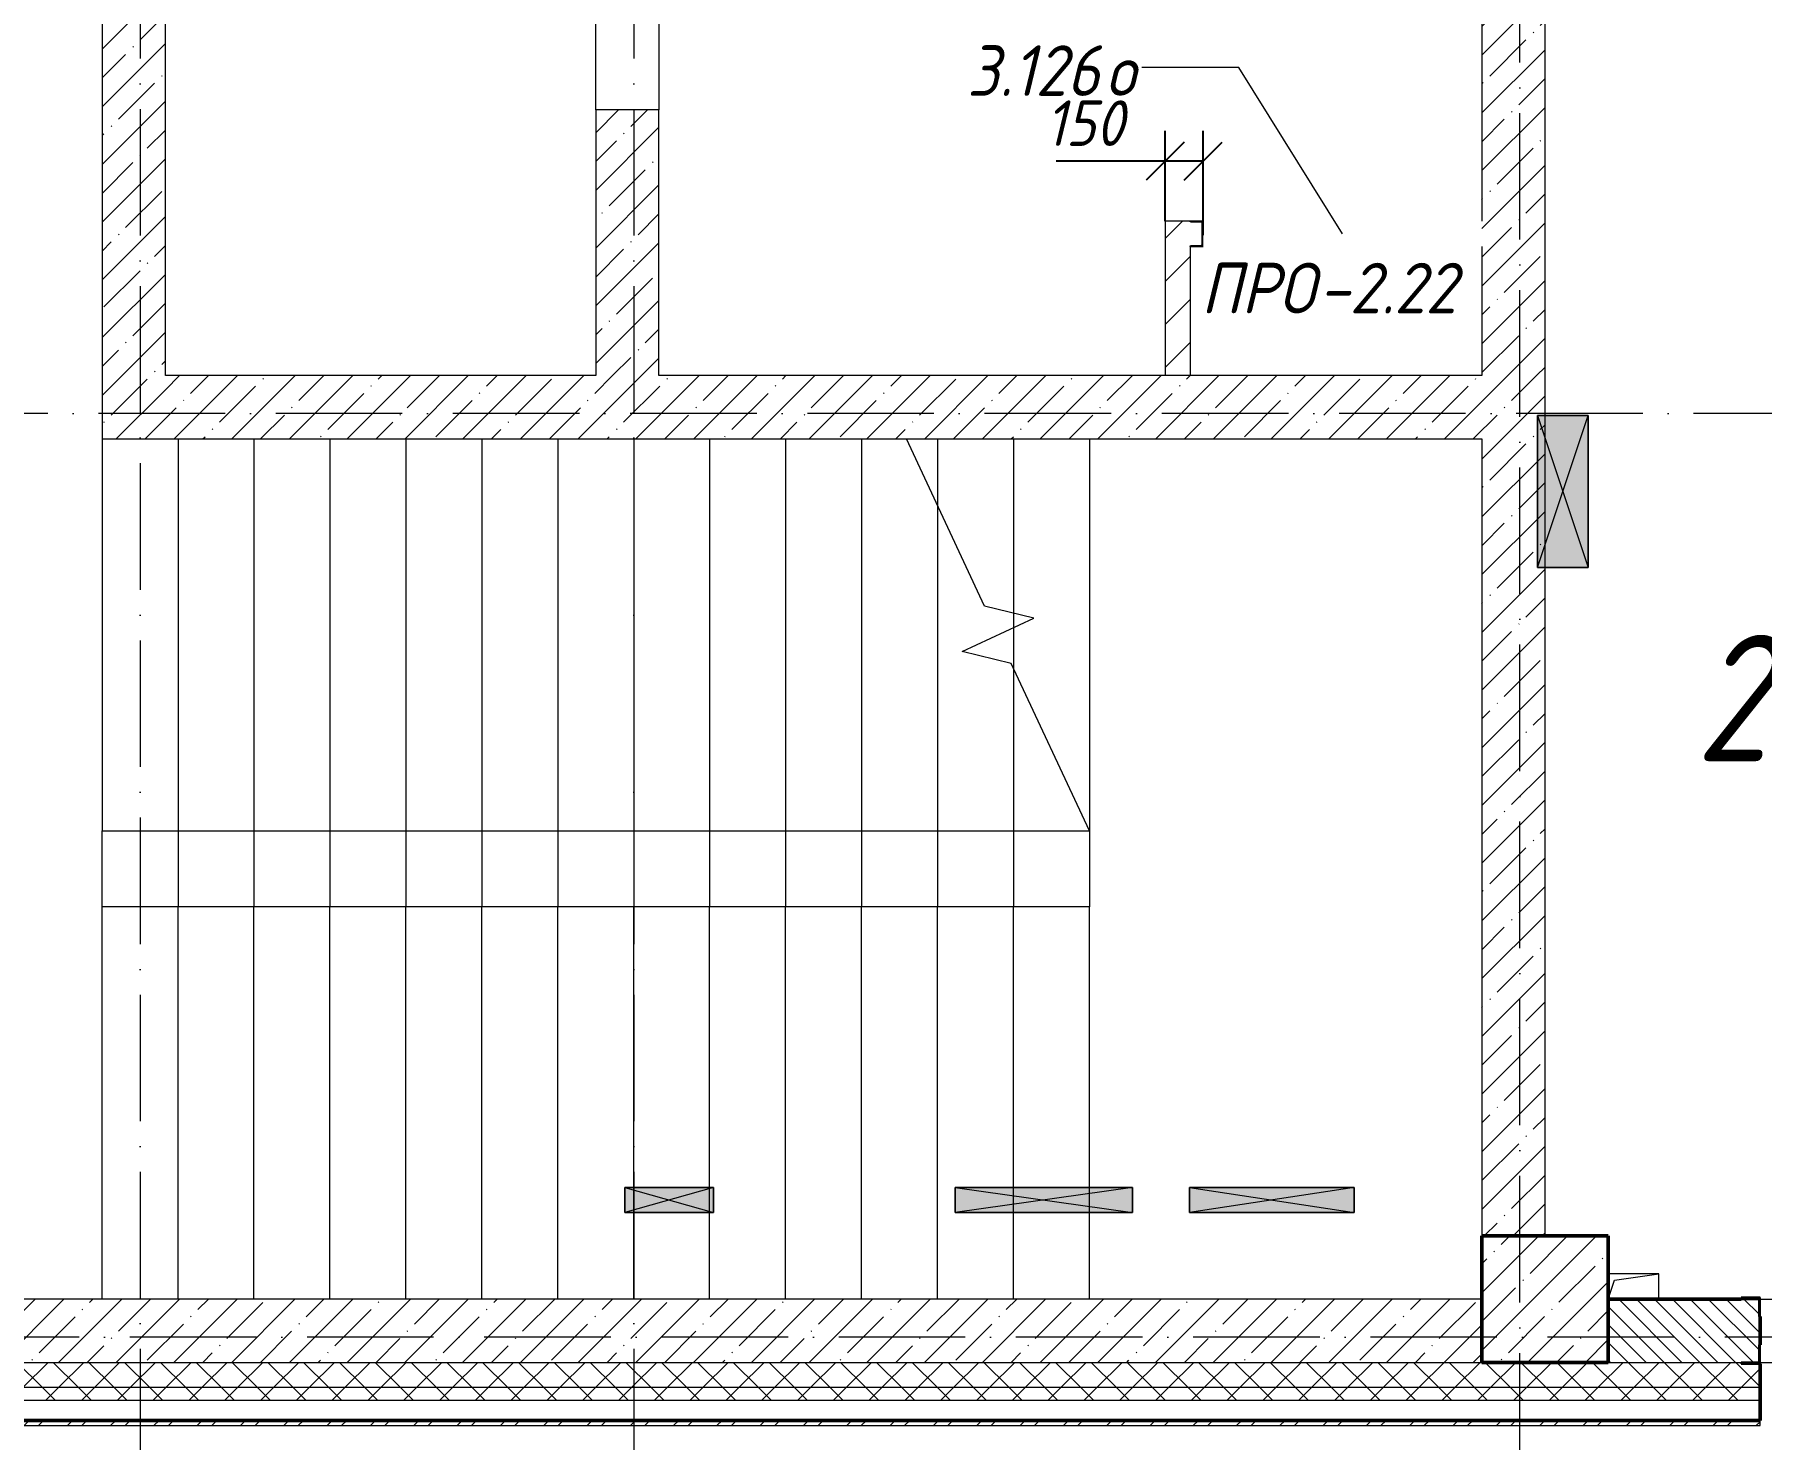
# Model space of a CAD drawing. Header units: millimetres. Extents: x -401725 to 250493, y 305116 to 802890.
# Drawn here: x -16076 to -9254, y 308319 to 313872 of the extents above; entities that cross this region are included whole.
import ezdxf

# ---------------------------------------------------------------- set-up
doc = ezdxf.new("R2010")
doc.units = ezdxf.units.MM
doc.linetypes.add('50_200_ШТРИХ_1Т_ш5_п1_п1_', pattern=[700, 500, -100, 0, -100])
for name, color, linetype, lineweight in [('A-____-____-DIMS', 7, 'Continuous', 9), ('A-DETL-GENF-OTLN', 7, 'Continuous', 9), ('A-FLOR-____-OTLN', 7, 'Continuous', 9), ('A-GENM-____-IDEN', 7, 'Continuous', 9), ('A-GENM-____-MCUT', 7, 'Continuous', 25), ('A-GENM-____-OTLN', 7, 'Continuous', 9), ('A-GENM-____-OTLN-1', 7, 'Continuous', 25), ('A-GLAZ-____-IDEN', 7, 'Continuous', 9), ('A-GLAZ-____-OTLN', 7, 'Continuous', 9), ('A-WALL-____-MCUT-1', 7, 'Continuous', 9), ('A-WALL-____-MCUT-2', 7, 'Continuous', 50), ('A-WALL-____-MCUT-3', 7, 'Continuous', 9), ('A-WALL-____-OTLN', 7, 'Continuous', 9), ('A-WALL-____-PATT-1', 7, 'Continuous', 9), ('A-WALL-FNSH-MCUT-1', 7, 'Continuous', 9), ('S-COLS-____-MCUT', 7, 'Continuous', 50), ('S-COLS-____-OTLN', 7, 'Continuous', 9), ('S-GRID-____-OTLN-1', 7, '50_200_ШТРИХ_1Т_ш5_п1_п1_', 9), ('S-STRS-____-MBND', 7, 'Continuous', 9), ('S-STRS-____-OTLN-1', 7, 'Continuous', 9), ('Марки помещений', 7, 'Continuous', 9)]:
    doc.layers.add(name, color=color, linetype=linetype, lineweight=lineweight)
doc.styles.add('ISOCPEUR_I_10', font='isocpeui.ttf', dxfattribs={"width": 0.9, "height": 180})
doc.styles.add('ISOCPEUR_I_3', font='isocpeui.ttf', dxfattribs={"width": 0.85, "height": 2.2})
doc.styles.add('ISOCPEUR_I_9', font='isocpeui.ttf', dxfattribs={"width": 0.9, "height": 250})
doc.dimstyles.new('ISO-1_8_0_9К_СРЕДНИЙ_Кладочные_3', dxfattribs={"dimscale": 304.8, "dimtxt": 179.276612, "dimasz": 0.492126, "dimexe": 0.393701, "dimexo": 0, "dimgap": 0, "dimtad": 1, "dimdec": 3, "dimrnd": 0.001, "dimdsep": 46, "dimtxsty": 'ISOCPEUR_I_10', "dimblk1": 'OBLIQUE', "dimblk2": 'OBLIQUE', "dimsah": 1, "dimcen": 0.09, "dimdle": 0.393701, "dimazin": 0, "dimtfac": 1, "dimtdec": 4, "dimtix": 1, "dimtmove": 0, "dimatfit": 3, "dimfxl": 1, "dimtvp": 1, "dimtolj": 1, "dimtzin": 0, "dimarcsym": 2})
pattern_1 = [(45, (-15659.08, 310542.9), (-114.0493, 114.0493), []), (45, (-15545.03, 310542.9), (-114.0493, 114.0493), [201.612, -40.322, 3.353, -36.97])]
pattern_2 = [(45, (-15659.08, 310542.9), (-70.71068, 70.71068), []), (135, (-15659.08, 310542.9), (-70.71068, -70.71068), [])]
pattern_3 = [(45, (-15659.08, 310542.9), (-84.8528, 84.8528), [])]

# ---------------------------------------------------------------- blocks, each defined once
blk = doc.blocks.new('BSC_Колонна _Прямоугольная - 500х500-V84-АР1_План отверстий 2 этажа в осях 1-64_А-ГГ')
at = {"layer": 'S-COLS-____-OTLN'}
h = blk.add_hatch(dxfattribs=at)
h.set_pattern_fill('FP_113', color=256, style=0, pattern_type=2)
h.set_pattern_definition([(45, (-5550, 1668.96), (-114.0493, 114.0493), []), (45, (-5435.95, 1668.96), (-114.0493, 114.0493), [201.613, -40.323, 3.353, -36.97])])
h.paths.add_polyline_path([(-250, -250), (250, -250), (250, 250), (-250, 250)], flags=0)
at = {"layer": 'S-COLS-____-MCUT'}
for p, q in [((250, 250), (-250, 250)), ((-250, 250), (-250, -250)), ((250, -250), (250, 250)), ((-250, -250), (250, -250))]:
    blk.add_line(p, q, dxfattribs=at)
blk = doc.blocks.new('Фахверк_СКБ_Уголок - 250_2700-27497298-АР1_План отверстий 2 этажа в осях 1-64_А-ГГ')
at = {"layer": 'A-GENM-____-MCUT'}
for p, q in [((200, 181), (125, 181)), ((125, 181), (125, 106)), ((131, 106), (131, 175)), ((131, 175), (200, 175)), ((200, 175), (200, 181)), ((125, 106), (131, 106)), ((131, -6), (125, -6)), ((125, -6), (125, -81)), ((131, -75), (131, -6)), ((125, -81), (200, -81)), ((200, -75), (131, -75)), ((200, -81), (200, -75))]:
    blk.add_line(p, q, dxfattribs=at)
blk = doc.blocks.new('AR_Отверстие прямоугольное _в плите_ - AR_Отверстие прямоугольное _в плите_-30510746-АР1_План отверстий 2 этажа в осях 1-64_А-ГГ')
at = {"layer": 'A-GENM-____-OTLN'}
for p, q in [((100, 50), (-100, 50)), ((-100, -50), (-75, 25)), ((-75, 25), (100, 50)), ((100, -50), (100, 50))]:
    blk.add_line(p, q, dxfattribs=at)
blk = doc.blocks.new('AR_Отверстие прямоугольное _в стене_ - AR_Отверстие прямоугольное _в стене__ОВ-36887039-АР1_План отверстий 2 этажа в осях 1-64_А-ГГ')
at = {"layer": 'A-GLAZ-____-OTLN'}
blk.add_hatch(color=256, dxfattribs=at).paths.add_polyline_path([(325, -50), (325, 50), (-325, 50), (-325, -50), (55, -50)], flags=0)
at = {"layer": 'A-DETL-GENF-OTLN'}
for p, q in [((-325, -50), (-325, 50)), ((-325, 50), (325, 50)), ((325, 50), (-325, -50)), ((-325, 50), (325, -50)), ((325, 50), (-325, 50)), ((-325, 50), (-325, -50)), ((325, 50), (325, -50)), ((325, -50), (325, 50)), ((325, -50), (-325, -50)), ((-325, -50), (325, -50))]:
    blk.add_line(p, q, dxfattribs=at)
blk = doc.blocks.new('AR_Отверстие прямоугольное _в стене__БезПР - AR_Отверстие прямоугольное _в стене__БезПР-36429042-АР1_План отверстий 2 этажа в осях 1-64_А-ГГ')
at = {"layer": 'A-GLAZ-____-OTLN'}
blk.add_hatch(color=256, dxfattribs=at).paths.add_polyline_path([(-350, -50), (350, -50), (350, 50), (-350, 50)], flags=0)
at = {"layer": 'A-DETL-GENF-OTLN'}
for p, q in [((-350, -50), (-350, 50)), ((-350, 50), (350, 50)), ((350, 50), (-350, -50)), ((-350, 50), (350, -50)), ((350, 50), (-350, 50)), ((-350, 50), (-350, -50)), ((350, 50), (350, -50)), ((350, -50), (350, 50)), ((350, -50), (-350, -50)), ((-350, -50), (350, -50))]:
    blk.add_line(p, q, dxfattribs=at)
at = {"layer": 'A-GLAZ-____-OTLN'}
blk.add_line((350, 50), (-350, 50), dxfattribs=at)
blk = doc.blocks.new('AR_Отверстие прямоугольное _в стене__БезПР - AR_Отверстие прямоугольное _в стене__БезПР-36788977-АР1_План отверстий 2 этажа в осях 1-64_А-ГГ')
at = {"layer": 'A-GLAZ-____-OTLN'}
blk.add_hatch(color=256, dxfattribs=at).paths.add_polyline_path([(175, -50), (175, 50), (-175, 50), (-175, -50)], flags=0)
at = {"layer": 'A-DETL-GENF-OTLN'}
for p, q in [((-175, -50), (-175, 50)), ((-175, 50), (175, 50)), ((175, 50), (-175, -50)), ((-175, 50), (175, -50)), ((175, 50), (-175, 50)), ((-175, 50), (-175, -50)), ((175, 50), (175, -50)), ((175, -50), (175, 50)), ((175, -50), (-175, -50)), ((-175, -50), (175, -50))]:
    blk.add_line(p, q, dxfattribs=at)
at = {"layer": 'A-GLAZ-____-OTLN'}
blk.add_line((175, 50), (-175, 50), dxfattribs=at)
blk = doc.blocks.new('AR_Отверстие прямоугольное _в стене_ - AR_Отверстие прямоугольное _в стене__ОВ-36870782-АР1_План отверстий 2 этажа в осях 1-64_А-ГГ')
at = {"layer": 'A-GLAZ-____-OTLN'}
blk.add_hatch(color=256, dxfattribs=at).paths.add_polyline_path([(-300, 100), (-300, -100), (300, -100), (300, 100)], flags=0)
at = {"layer": 'A-DETL-GENF-OTLN'}
for p, q in [((-300, -100), (-300, 100)), ((-300, 100), (300, 100)), ((300, 100), (-300, -100)), ((-300, 100), (300, -100)), ((300, 100), (-300, 100)), ((-300, 100), (-300, -100)), ((300, 100), (300, -100)), ((300, -100), (300, 100)), ((300, -100), (-300, -100)), ((-300, -100), (300, -100))]:
    blk.add_line(p, q, dxfattribs=at)
blk = doc.blocks.new('154_Фахверк_СКБ_Швеллер - Тип_100_3960-V200-АР1_План отверстий 2 этажа в осях 1-64_А-ГГ')
at = {"layer": 'A-GENM-____-MCUT'}
for p, q in [((125, 50), (175, 50)), ((128, 47), (128, -47)), ((175, 47), (128, 47)), ((175, 50), (175, 47)), ((175, -50), (125, -50)), ((128, -47), (175, -47)), ((175, -47), (175, -50))]:
    blk.add_line(p, q, dxfattribs=at)
blk = doc.blocks.new('_Oblique')
at = {"color": 0, "linetype": 'ByBlock', "lineweight": -2}
blk.add_line((-0.5, -0.5), (0.5, 0.5), dxfattribs=at)
blk = doc.blocks.new('*D9221')
at = {"layer": 'A-____-____-DIMS', "color": 0, "lineweight": -2, "transparency": 16777216}
for p, q in [((-11609.1, 313133.9), (-11609.1, 313491.5)), ((-11459.1, 313079.1), (-11459.1, 313491.5)), ((-11609.1, 313371.5), (-12039.6, 313371.5)), ((-11459.1, 313371.5), (-11729.1, 313371.5))]:
    blk.add_line(p, q, dxfattribs=at)
at = {"layer": 'Defpoints', "color": 0, "transparency": 16777216}
for p in [(-11459.1, 313371.5), (-11609.1, 313133.9), (-11459.1, 313079.1)]:
    blk.add_point(p, dxfattribs=at)
at = {"layer": 'A-____-____-DIMS', "color": 0, "lineweight": -2, "transparency": 16777216, "xscale": 150, "yscale": 150, "zscale": 150, "rotation": 180}
blk.add_blockref('_Oblique', (-11609.1, 313371.5), dxfattribs=at)
at = {"layer": 'A-____-____-DIMS', "color": 0, "lineweight": -2, "transparency": 16777216, "xscale": 150, "yscale": 150, "zscale": 150}
blk.add_blockref('_Oblique', (-11459.1, 313371.5), dxfattribs=at)
at = {"layer": 'A-____-____-DIMS', "color": 0, "transparency": 16777216, "insert": (-12083.5, 313611.5), "char_height": 180, "width": 368.207, "attachment_point": 1, "line_spacing_factor": 1.149209, "style": 'ISOCPEUR_I_10'}
blk.add_mtext('\\A1;150', dxfattribs=at)

msp = doc.modelspace()

# ---------------------------------------------------------------- hatches: boundary and pattern name
at = {"layer": 'A-WALL-____-PATT-1'}
h = msp.add_hatch(dxfattribs=at)
h.set_pattern_fill('FP_25', color=256, style=0, pattern_type=2)
h.set_pattern_definition(pattern_1)
h.paths.add_polyline_path([(-15672.7709, 312273.9433), (-15559.0813, 312273.9433), (-15559.0813, 316373.9433), (-15809.0813, 316373.9433), (-15809.0813, 312273.9433)], flags=0)
h = msp.add_hatch(dxfattribs=at)
h.set_pattern_fill('FP_25', color=256, style=0, pattern_type=2)
h.set_pattern_definition(pattern_1)
h.paths.add_polyline_path([(-10109.0813, 312523.9433), (-10109.0813, 316123.9433), (-10359.0813, 316123.9433), (-10359.0813, 312523.9433)], flags=0)
h = msp.add_hatch(dxfattribs=at)
h.set_pattern_fill('FP_25', color=256, style=0, pattern_type=2)
h.set_pattern_definition(pattern_1)
h.paths.add_polyline_path([(-13859.0813, 312523.9433), (-13609.0813, 312523.9433), (-13609.0813, 313573.9433), (-13859.0813, 313573.9433)], flags=0)
h.paths.add_polyline_path([(-13609.0813, 314923.9433), (-13609.0813, 315223.9433), (-13859.0813, 315223.9433), (-13859.0813, 314923.9433)], flags=0)
h = msp.add_hatch(dxfattribs=at)
h.set_pattern_fill('FP_4', color=256, style=0, pattern_type=2)
h.set_pattern_definition(pattern_3)
h.paths.add_polyline_path([(-11609.0813, 313033.9433), (-11509.0813, 313033.9433), (-11509.0813, 313036.9433), (-11462.0813, 313038.0302), (-11462.0813, 313130.9433), (-11509.0813, 313130.9433), (-11509.0813, 313133.9433), (-11609.0813, 313133.9433), (-11609.0813, 313036.9433)], flags=0)
h = msp.add_hatch(dxfattribs=at)
h.set_pattern_fill('FP_4', color=256, style=0, pattern_type=2)
h.set_pattern_definition(pattern_3)
h.paths.add_polyline_path([(-11509.0813, 312523.9433), (-11509.0813, 313033.9433), (-11609.0813, 313033.9433), (-11609.0813, 312523.9433)], flags=0)
h = msp.add_hatch(dxfattribs=at)
h.set_pattern_fill('FP_25', color=256, style=0, pattern_type=2)
h.set_pattern_definition(pattern_1)
h.paths.add_polyline_path([(-10109.0813, 312273.9433), (-10109.0813, 312523.9433), (-15559.0813, 312523.9433), (-15559.0813, 312273.9433), (-10359.0813, 312273.9433)], flags=0)
h = msp.add_hatch(dxfattribs=at)
h.set_pattern_fill('FP_25', color=256, style=0, pattern_type=2)
h.set_pattern_definition(pattern_1)
h.paths.add_polyline_path([(-10109.0813, 309123.9433), (-10109.0813, 312273.9433), (-10359.0813, 312273.9433), (-10359.0813, 309123.9433)], flags=0)
h = msp.add_hatch(dxfattribs=at)
h.set_pattern_fill('FP_25', color=256, style=0, pattern_type=2)
h.set_pattern_definition(pattern_1)
h.paths.add_polyline_path([(-10359.0813, 308623.9433), (-10359.0813, 308873.9433), (-17859.0813, 308873.9433), (-17859.0813, 308623.9433), (-10370.378, 308623.9433)], flags=0)
h = msp.add_hatch(dxfattribs=at)
h.set_pattern_fill('FP_6', color=256, style=0, pattern_type=2)
h.set_pattern_definition([(135, (-15659.08, 310542.9), (-35.35534, -35.35534), [])])
h.paths.add_polyline_path([(-5259.0813, 308623.9433), (-5259.0813, 308873.9433), (-8253.0813, 308873.9433), (-8253.0813, 308804.9433), (-8259.0813, 308804.9433), (-8259.0813, 308692.9433), (-8253.0813, 308692.9433), (-8253.0813, 308623.9433), (-6835.4494, 308623.9433)], flags=0)
h.paths.add_polyline_path([(-9334.0813, 308623.9433), (-9265.0813, 308623.9433), (-9265.0813, 308692.9433), (-9259.0813, 308692.9433), (-9259.0813, 308804.9433), (-9265.0813, 308804.9433), (-9265.0813, 308873.9433), (-9859.0813, 308873.9433), (-9859.0813, 308623.9433)], flags=0)
h = msp.add_hatch(dxfattribs=at)
h.set_pattern_fill('FP_1', color=256, style=0, pattern_type=2)
h.set_pattern_definition(pattern_2)
h.paths.add_polyline_path([(85590.9187, 308523.9433), (85590.9187, 308623.9433), (76565.9187, 308623.9433), (76565.9187, 308617.9433), (76490.9187, 308617.9433), (76490.9187, 308523.9433), (85090.9187, 308523.9433)], flags=0)
h.paths.add_polyline_path([(74690.9187, 308523.9433), (74690.9187, 308617.9433), (74615.9187, 308617.9433), (74615.9187, 308623.9433), (66740.9187, 308623.9433), (66740.9187, 308523.9433), (74467.9078, 308523.9433)], flags=0)
h.paths.add_polyline_path([(65240.9187, 308523.9433), (65740.9187, 308523.9433), (65740.9187, 308623.9433), (64615.9187, 308623.9433), (64615.9187, 308617.9433), (64540.9187, 308617.9433), (64540.9187, 308523.9433), (64615.9187, 308523.9433)], flags=0)
h.paths.add_polyline_path([(55340.9187, 308523.9433), (56740.9187, 308523.9433), (56740.9187, 308623.9433), (55415.9187, 308623.9433), (55415.9187, 308617.9433), (55340.9187, 308617.9433)], flags=0)
h.paths.add_polyline_path([(53190.9187, 308523.9433), (53540.9187, 308523.9433), (53540.9187, 308617.9433), (53465.9187, 308617.9433), (53465.9187, 308623.9433), (52415.9187, 308623.9433), (52415.9187, 308617.9433), (52340.9187, 308617.9433), (52340.9187, 308523.9433), (52690.9187, 308523.9433)], flags=0)
h.paths.add_polyline_path([(50540.6156, 308523.9433), (50540.6156, 308617.9433), (50465.9187, 308617.9433), (50465.9187, 308623.9433), (49415.9187, 308623.9433), (49415.9187, 308617.9433), (49340.9187, 308617.9433), (49340.9187, 308523.9433), (49723.4078, 308523.9433)], flags=0)
h.paths.add_polyline_path([(47540.9187, 308523.9433), (47540.9187, 308617.9433), (47465.9187, 308617.9433), (47465.9187, 308623.9433), (46415.9187, 308623.9433), (46415.9187, 308617.9433), (46340.9187, 308617.9433), (46340.9187, 308523.9433), (47072.2113, 308523.9433)], flags=0)
h.paths.add_polyline_path([(43690.9187, 308523.9433), (44540.9187, 308523.9433), (44540.9187, 308617.9433), (44465.9187, 308617.9433), (44465.9187, 308623.9433), (43415.9187, 308623.9433), (43415.9187, 308617.9433), (43340.9187, 308617.9433), (43340.9083, 308523.9433), (43537.2827, 308523.9433)], flags=0)
h.paths.add_polyline_path([(38234.8899, 308523.9433), (38540.9083, 308523.9433), (38540.9083, 308617.9433), (38465.9187, 308617.9433), (38465.9187, 308623.9433), (37415.9187, 308623.9433), (37415.9187, 308617.9433), (37340.9187, 308617.9433), (37340.9135, 308523.9433), (38190.9187, 308523.9433)], flags=0)
h.paths.add_polyline_path([(34340.9187, 308523.9433), (35540.9135, 308523.9433), (35540.9135, 308617.9433), (35465.9187, 308617.9433), (35465.9187, 308623.9433), (34415.9187, 308623.9433), (34415.9187, 308617.9433), (34340.9187, 308617.9433)], flags=0)
h.paths.add_polyline_path([(32048.7649, 308523.9433), (32540.9187, 308523.9433), (32540.9187, 308617.9433), (32465.9187, 308617.9433), (32465.9187, 308623.9433), (31415.9187, 308623.9433), (31415.9187, 308617.9433), (31340.9187, 308617.9433), (31340.9187, 308523.9433), (31415.9187, 308523.9433)], flags=0)
h.paths.add_polyline_path([(29397.5685, 308523.9433), (29540.9187, 308523.9433), (29540.9187, 308617.9433), (29465.9187, 308617.9433), (29465.9187, 308623.9433), (28415.9187, 308623.9433), (28415.9187, 308617.9433), (28340.9187, 308617.9433), (28340.9187, 308523.9433), (29190.9187, 308523.9433)], flags=0)
h.paths.add_polyline_path([(26540.9187, 308523.9433), (26540.9187, 308617.9433), (26465.9187, 308617.9433), (26465.9187, 308623.9433), (25415.9187, 308623.9433), (25415.9187, 308617.9433), (25340.9187, 308617.9433), (25340.9187, 308523.9433), (26465.9187, 308523.9433)], flags=0)
h.paths.add_polyline_path([(23540.9187, 308523.9433), (23540.9187, 308617.9433), (23465.9187, 308618.5861), (23465.9187, 308623.9433), (22140.9187, 308623.9433), (22140.9187, 308523.9433), (23534.9187, 308523.9433)], flags=0)
h.paths.add_polyline_path([(19140.9187, 308523.9433), (20340.9187, 308523.9433), (20340.9187, 308617.9433), (20265.9187, 308617.9433), (20265.9187, 308623.9433), (19140.9187, 308623.9433)], flags=0)
h.paths.add_polyline_path([(17334.9187, 308523.9433), (17340.9187, 308523.9433), (17340.9187, 308617.9433), (17265.9187, 308617.9433), (17265.9187, 308623.9433), (16215.9187, 308623.9433), (16215.9187, 308617.9433), (16140.9187, 308617.9433), (16141.5863, 308523.9433), (17265.9187, 308523.9433)], flags=0)
h.paths.add_polyline_path([(14265.9187, 308523.9433), (14340.9187, 308523.9433), (14340.9187, 308617.9433), (14265.9187, 308617.9433), (14265.9187, 308623.9433), (13140.9187, 308623.9433), (13140.9187, 308523.9433), (13640.9187, 308523.9433)], flags=0)
h.paths.add_polyline_path([(10640.9187, 308523.9433), (11340.9187, 308523.9433), (11340.9187, 308617.9433), (11265.9187, 308617.9433), (11265.9187, 308623.9433), (10140.9187, 308623.9433), (10140.9187, 308523.9433)], flags=0)
h.paths.add_polyline_path([(8340.9187, 308523.9433), (8340.9187, 308617.9433), (8265.9187, 308617.9433), (8265.9187, 308623.9433), (7215.9187, 308623.9433), (7215.9187, 308617.9433), (7140.9187, 308617.9433), (7140.9187, 308523.9433), (7304.2649, 308523.9433)], flags=0)
h.paths.add_polyline_path([(5265.9187, 308523.9433), (5340.9187, 308523.9433), (5340.9187, 308617.9433), (5265.9187, 308617.9433), (5265.9187, 308623.9433), (4140.9187, 308623.9433), (4140.9187, 308523.9433), (4653.0684, 308523.9433)], flags=0)
h.paths.add_polyline_path([(1140.9187, 308523.9433), (2340.9187, 308523.9433), (2340.9187, 308617.9433), (2265.9187, 308617.9433), (2265.9187, 308623.9433), (1140.9187, 308623.9433)], flags=0)
h.paths.add_polyline_path([(-659.0813, 308523.9433), (-659.0813, 308617.9433), (-734.0813, 308617.9433), (-734.0813, 308623.9433), (-1784.0813, 308623.9433), (-1784.0813, 308617.9433), (-1859.0813, 308617.9433), (-1859.0813, 308523.9433), (-759.0813, 308523.9433)], flags=0)
h.paths.add_polyline_path([(-2859.0813, 308523.9433), (-2859.0813, 308617.9433), (-2934.0813, 308617.9433), (-2934.0813, 308623.9433), (-8184.0813, 308623.9433), (-8184.0813, 308617.9433), (-8259.0813, 308617.9433), (-8259.0813, 308523.9433), (-3300.5209, 308523.9433)], flags=0)
h.paths.add_polyline_path([(-10359.0813, 308523.9433), (-9259.0813, 308523.9433), (-9259.0813, 308617.9433), (-9334.0813, 308617.9433), (-9334.0813, 308623.9433), (-18109.0813, 308623.9433), (-18109.0813, 308523.9433), (-10370.378, 308523.9433)], flags=0)
h = msp.add_hatch(dxfattribs=at)
h.set_pattern_fill('FP_1', color=256, style=0, pattern_type=2)
h.set_pattern_definition(pattern_2)
h.paths.add_polyline_path([(85590.9187, 308473.9433), (85690.9187, 308473.9433), (85690.9187, 308523.9433), (76490.9187, 308523.9433), (76490.9187, 308473.9433), (85072.6935, 308473.9433)], flags=0)
h.paths.add_polyline_path([(73584.1756, 308473.9433), (74690.9187, 308473.9433), (74690.9187, 308523.9433), (66740.9187, 308523.9433), (66740.9187, 308473.9433), (72700.4435, 308473.9433)], flags=0)
h.paths.add_polyline_path([(64540.9187, 308473.9433), (65740.9187, 308473.9433), (65740.9187, 308523.9433), (64540.9187, 308523.9433)], flags=0)
h.paths.add_polyline_path([(56740.9187, 308473.9433), (56740.9187, 308523.9433), (55340.9187, 308523.9433), (55340.9187, 308473.9433), (55909.5328, 308473.9433)], flags=0)
h.paths.add_polyline_path([(53540.9187, 308473.9433), (53540.9187, 308523.9433), (52340.9187, 308523.9433), (52340.9187, 308473.9433), (53258.3363, 308473.9433)], flags=0)
h.paths.add_polyline_path([(49723.4078, 308473.9433), (50540.6156, 308473.9433), (50540.6156, 308523.9433), (49340.9187, 308523.9433), (49340.9187, 308473.9433)], flags=0)
h.paths.add_polyline_path([(47540.9187, 308473.9433), (47540.9187, 308523.9433), (46340.9187, 308523.9433), (46340.9187, 308473.9433), (47072.2113, 308473.9433)], flags=0)
h.paths.add_polyline_path([(44421.0149, 308473.9433), (44540.9187, 308473.9433), (44540.9187, 308523.9433), (43340.9083, 308523.9433), (43340.9083, 308473.9433), (43537.2827, 308473.9433)], flags=0)
h.paths.add_polyline_path([(38540.9083, 308473.9433), (38540.9083, 308523.9433), (37340.9135, 308523.9433), (37340.9135, 308473.9433), (38234.8899, 308473.9433)], flags=0)
h.paths.add_polyline_path([(35540.9135, 308473.9433), (35540.9135, 308523.9433), (34340.9187, 308523.9433), (34340.9187, 308473.9433), (34699.9613, 308473.9433)], flags=0)
h.paths.add_polyline_path([(31340.9187, 308473.9433), (32540.9187, 308473.9433), (32540.9187, 308523.9433), (31340.9187, 308523.9433)], flags=0)
h.paths.add_polyline_path([(29397.5685, 308473.9433), (29540.9187, 308473.9433), (29540.9187, 308523.9433), (28340.9187, 308523.9433), (28340.9187, 308473.9433), (28513.8363, 308473.9433)], flags=0)
h.paths.add_polyline_path([(26540.9187, 308473.9433), (26540.9187, 308523.9433), (25340.9187, 308523.9433), (25340.9187, 308473.9433), (25862.6399, 308473.9433)], flags=0)
h.paths.add_polyline_path([(23211.4434, 308473.9433), (23540.9187, 308473.9433), (23540.9187, 308523.9433), (22140.9187, 308523.9433), (22140.9187, 308473.9433), (22327.7113, 308473.9433)], flags=0)
h.paths.add_polyline_path([(20340.9187, 308473.9433), (20340.9187, 308523.9433), (19140.9187, 308523.9433), (19140.9187, 308473.9433), (19676.5149, 308473.9433)], flags=0)
h.paths.add_polyline_path([(17340.9187, 308473.9433), (17340.9187, 308523.9433), (16140.9187, 308523.9433), (16141.5863, 308473.9433)], flags=0)
h.paths.add_polyline_path([(14340.9187, 308473.9433), (14340.9187, 308523.9433), (13140.9187, 308523.9433), (13140.9187, 308473.9433)], flags=0)
h.paths.add_polyline_path([(10140.9187, 308473.9433), (11340.9187, 308473.9433), (11340.9187, 308523.9433), (10140.9187, 308523.9433)], flags=0)
h.paths.add_polyline_path([(8340.9187, 308473.9433), (8340.9187, 308523.9433), (7140.9187, 308523.9433), (7140.9187, 308473.9433), (7304.2649, 308473.9433)], flags=0)
h.paths.add_polyline_path([(5340.9187, 308473.9433), (5340.9187, 308523.9433), (4140.9187, 308523.9433), (4140.9187, 308473.9433), (4653.0684, 308473.9433)], flags=0)
h.paths.add_polyline_path([(2340.9187, 308473.9433), (2340.9187, 308523.9433), (1140.9187, 308523.9433), (1140.9187, 308473.9433), (2001.872, 308473.9433)], flags=0)
h.paths.add_polyline_path([(-659.0813, 308473.9433), (-659.0813, 308523.9433), (-1859.0813, 308523.9433), (-1859.0813, 308473.9433), (-1533.0566, 308473.9433)], flags=0)
h.paths.add_polyline_path([(-2859.0813, 308473.9433), (-2859.0813, 308523.9433), (-8259.0813, 308523.9433), (-8259.0813, 308473.9433), (-3300.5209, 308473.9433)], flags=0)
h.paths.add_polyline_path([(-9259.0813, 308473.9433), (-9259.0813, 308523.9433), (-18209.0813, 308523.9433), (-18209.0813, 308473.9433), (-10370.378, 308473.9433)], flags=0)
h = msp.add_hatch(dxfattribs=at)
h.set_pattern_fill('FP_3', color=256, style=0, pattern_type=2)
h.set_pattern_definition([(45, (-15659.08, 310542.9), (-85.5366, 85.5366), []), (45, (-15602.06, 310542.9), (-85.5366, 85.5366), [])])
h.paths.add_polyline_path([(22141.9187, 308373.9433), (22655.9187, 308373.9433), (22655.9187, 308393.9433), (22141.9187, 308393.9433)], flags=0)
h.paths.add_polyline_path([(19676.5149, 308373.9433), (20340.9187, 308373.9433), (20340.9187, 308393.9433), (19140.9187, 308393.9433), (19140.9187, 308373.9433)], flags=0)
h.paths.add_polyline_path([(17340.9187, 308373.9433), (17340.9187, 308393.9433), (16141.9187, 308393.9433), (16141.9187, 308373.9433)], flags=0)
h.paths.add_polyline_path([(14340.9187, 308373.9433), (14340.9187, 308393.9433), (13140.9187, 308393.9433), (13140.9187, 308373.9433)], flags=0)
h.paths.add_polyline_path([(10839.1934, 308373.9433), (11340.9187, 308373.9433), (11340.9187, 308393.9433), (10141.9187, 308393.9433), (10141.9187, 308373.9433)], flags=0)
h.paths.add_polyline_path([(8340.9187, 308373.9433), (8340.9187, 308393.9433), (7140.9187, 308393.9433), (7140.9187, 308373.9433), (7304.2649, 308373.9433)], flags=0)
h.paths.add_polyline_path([(4653.0684, 308373.9433), (5340.9187, 308373.9433), (5340.9187, 308393.9433), (4140.9187, 308393.9433), (4140.9187, 308373.9433)], flags=0)
h.paths.add_polyline_path([(2001.872, 308373.9433), (2340.9187, 308373.9433), (2340.9187, 308393.9433), (1140.9187, 308393.9433), (1140.9187, 308373.9433)], flags=0)
h.paths.add_polyline_path([(-1533.0566, 308373.9433), (-659.0813, 308373.9433), (-659.0813, 308393.9433), (-1859.0813, 308393.9433), (-1859.0813, 308373.9433)], flags=0)
h.paths.add_polyline_path([(-3300.5209, 308373.9433), (-2859.0813, 308373.9433), (-2859.0813, 308393.9433), (-8259.0813, 308393.9433), (-8259.0813, 308373.9433), (-5067.9852, 308373.9433)], flags=0)
h.paths.add_polyline_path([(-10370.378, 308373.9433), (-9259.0813, 308373.9433), (-9259.0813, 308393.9433), (-18339.0813, 308393.9433), (-18339.0813, 308373.9433), (-12137.8423, 308373.9433)], flags=0)

# ---------------------------------------------------------------- linework, layer by layer
at = {"layer": 'A-FLOR-____-OTLN'}
msp.add_line((-15809.0813, 308873.9433), (-15809.0813, 310723.9433), dxfattribs=at)
at = {"layer": 'A-GLAZ-____-IDEN'}
for p, q in [((-11317.9797, 313741.6022), (-11701.2984, 313741.6022)), ((-10909.0813, 313083.9433), (-11317.9797, 313741.6022))]:
    msp.add_line(p, q, dxfattribs=at)
at = {"layer": 'A-WALL-____-MCUT-1'}
for p, q in [((-15809.0813, 316373.9433), (-15809.0813, 312273.9433)), ((-10359.0813, 316123.9433), (-10359.0813, 313133.9433)), ((-10109.0813, 309123.9433), (-10109.0813, 316123.9433)), ((-15559.0813, 312523.9433), (-15559.0813, 315223.9433)), ((-13859.0813, 313573.9433), (-13859.0813, 312523.9433)), ((-13609.0813, 313573.9433), (-13859.0813, 313573.9433)), ((-13609.0813, 312523.9433), (-13609.0813, 313573.9433)), ((-10359.0813, 313033.9433), (-10359.0813, 312523.9433)), ((-13859.0813, 312523.9433), (-15559.0813, 312523.9433)), ((-10359.0813, 312523.9433), (-13609.0813, 312523.9433)), ((-15809.0813, 312273.9433), (-10359.0813, 312273.9433)), ((-10359.0813, 312273.9433), (-10359.0813, 309123.9433)), ((-10359.0813, 308873.9433), (-17859.0813, 308873.9433)), ((-18109.0813, 308623.9433), (-10359.0813, 308623.9433))]:
    msp.add_line(p, q, dxfattribs=at)
at = {"layer": 'A-WALL-____-MCUT-2'}
for p, q in [((-9334.0813, 308873.9433), (-9859.0813, 308873.9433)), ((-9259.0813, 308692.9433), (-9259.0813, 308804.9433)), ((-9259.0813, 308393.9433), (-9259.0813, 308617.9433)), ((-18339.0813, 308393.9433), (-9259.0813, 308393.9433))]:
    msp.add_line(p, q, dxfattribs=at)
at = {"layer": 'A-WALL-____-MCUT-3'}
for p, q in [((-9859.0813, 308623.9433), (-9334.0813, 308623.9433)), ((-9259.0813, 308523.9433), (-18209.0813, 308523.9433)), ((-18259.0813, 308473.9433), (-9259.0813, 308473.9433))]:
    msp.add_line(p, q, dxfattribs=at)
at = {"layer": 'A-WALL-____-OTLN'}
for p, q in [((-13859.0813, 313573.9433), (-13859.0813, 314923.9433)), ((-13609.0813, 314923.9433), (-13609.0813, 313573.9433)), ((-9259.0813, 308873.9433), (-8259.0813, 308873.9433)), ((-9259.0813, 308623.9433), (-8259.0813, 308623.9433))]:
    msp.add_line(p, q, dxfattribs=at)
at = {"layer": 'A-WALL-FNSH-MCUT-1'}
for p, q in [((-11509.0813, 313133.9433), (-11609.0813, 313133.9433)), ((-11609.0813, 313133.9433), (-11609.0813, 312523.9433)), ((-11509.0813, 312523.9433), (-11509.0813, 313033.9433)), ((-18359.0813, 308373.9433), (-9259.0813, 308373.9433)), ((-9259.0813, 308373.9433), (-9259.0813, 308393.9433))]:
    msp.add_line(p, q, dxfattribs=at)
at = {"layer": 'S-GRID-____-OTLN-1'}
for p, q in [((-10209.0813, 306060.2949), (-10209.0813, 360423.8609)), ((-15659.0813, 317077.9172), (-15659.0813, 306060.2949)), ((-13709.0813, 317077.9172), (-13709.0813, 306060.2949)), ((88291.5358, 312373.9433), (-20327.8515, 312373.9433)), ((88415.3253, 308723.9433), (-20327.8515, 308723.9433))]:
    msp.add_line(p, q, dxfattribs=at)
at = {"layer": 'S-STRS-____-MBND'}
for p, q in [((-12323.297, 311612.2317), (-12631.8582, 312273.9433)), ((-12412.0803, 311432.9092), (-12128.8591, 311564.9774)), ((-12128.8591, 311564.9774), (-12323.297, 311612.2317)), ((-12217.6424, 311385.6548), (-12412.0803, 311432.9092)), ((-11909.0813, 310723.9433), (-12217.6424, 311385.6548))]:
    msp.add_line(p, q, dxfattribs=at)
at = {"layer": 'S-STRS-____-OTLN-1'}
for p, q in [((-15809.0813, 312273.9433), (-15809.0813, 310723.9433)), ((-15809.0813, 312273.9433), (-15809.0813, 310723.9433)), ((-15509.0813, 312273.9433), (-15509.0813, 310723.9433)), ((-15509.0813, 312273.9433), (-15509.0813, 310723.9433)), ((-15209.0813, 312273.9433), (-15209.0813, 310723.9433)), ((-15209.0813, 312273.9433), (-15209.0813, 310723.9433)), ((-14909.0813, 312273.9433), (-14909.0813, 310723.9433)), ((-14909.0813, 312273.9433), (-14909.0813, 310723.9433)), ((-14609.0813, 312273.9433), (-14609.0813, 310723.9433)), ((-14609.0813, 312273.9433), (-14609.0813, 310723.9433)), ((-14309.0813, 312273.9433), (-14309.0813, 310723.9433)), ((-14309.0813, 312273.9433), (-14309.0813, 310723.9433)), ((-14009.0813, 312273.9433), (-14009.0813, 310723.9433)), ((-14009.0813, 312273.9433), (-14009.0813, 310723.9433)), ((-13709.0813, 312273.9433), (-13709.0813, 310723.9433)), ((-13709.0813, 312273.9433), (-13709.0813, 310723.9433)), ((-13409.0813, 312273.9433), (-13409.0813, 310723.9433)), ((-13409.0813, 312273.9433), (-13409.0813, 310723.9433)), ((-13109.0813, 312273.9433), (-13109.0813, 310723.9433)), ((-13109.0813, 312273.9433), (-13109.0813, 310723.9433)), ((-12809.0813, 312273.9433), (-12809.0813, 310723.9433)), ((-12809.0813, 312273.9433), (-12809.0813, 310723.9433)), ((-12509.0813, 312273.9433), (-12509.0813, 312010.6474)), ((-12509.0813, 312273.9433), (-12509.0813, 312010.6474)), ((-12209.0813, 312273.9433), (-12209.0813, 311584.4738)), ((-12209.0813, 312273.9433), (-12209.0813, 311584.4738)), ((-11909.0813, 312273.9433), (-11909.0813, 310423.9433)), ((-11909.0813, 312273.9433), (-11909.0813, 310423.9433)), ((-12509.0813, 312010.6474), (-12509.0813, 310723.9433)), ((-12509.0813, 312010.6474), (-12509.0813, 310723.9433)), ((-12209.0813, 311584.4738), (-12209.0813, 311527.5692)), ((-12209.0813, 311584.4738), (-12209.0813, 311527.5692)), ((-12209.0813, 311527.5692), (-12209.0813, 311367.2953)), ((-12209.0813, 311527.5692), (-12209.0813, 311367.2953)), ((-12209.0813, 311367.2953), (-12209.0813, 310723.9433)), ((-12209.0813, 311367.2953), (-12209.0813, 310723.9433)), ((-15809.0813, 310723.9433), (-15509.0813, 310723.9433)), ((-15509.0813, 310723.9433), (-15509.0813, 310423.9433)), ((-15509.0813, 310723.9433), (-15509.0813, 310423.9433)), ((-15509.0813, 310723.9433), (-15209.0813, 310723.9433)), ((-15209.0813, 310723.9433), (-15209.0813, 310423.9433)), ((-15209.0813, 310723.9433), (-15209.0813, 310423.9433)), ((-15209.0813, 310723.9433), (-14909.0813, 310723.9433)), ((-14909.0813, 310723.9433), (-14909.0813, 310423.9433)), ((-14909.0813, 310723.9433), (-14909.0813, 310423.9433)), ((-14909.0813, 310723.9433), (-14609.0813, 310723.9433)), ((-14609.0813, 310723.9433), (-14609.0813, 310423.9433)), ((-14609.0813, 310723.9433), (-14609.0813, 310423.9433)), ((-14609.0813, 310723.9433), (-14309.0813, 310723.9433)), ((-14309.0813, 310723.9433), (-14309.0813, 310423.9433)), ((-14309.0813, 310723.9433), (-14309.0813, 310423.9433)), ((-14309.0813, 310723.9433), (-14009.0813, 310723.9433)), ((-14009.0813, 310723.9433), (-14009.0813, 310423.9433)), ((-14009.0813, 310723.9433), (-14009.0813, 310423.9433)), ((-14009.0813, 310723.9433), (-13709.0813, 310723.9433)), ((-13709.0813, 310723.9433), (-13709.0813, 310423.9433)), ((-13709.0813, 310723.9433), (-13709.0813, 310423.9433)), ((-13709.0813, 310723.9433), (-13409.0813, 310723.9433)), ((-13409.0813, 310723.9433), (-13409.0813, 310423.9433)), ((-13409.0813, 310723.9433), (-13409.0813, 310423.9433)), ((-13409.0813, 310723.9433), (-13109.0813, 310723.9433)), ((-13109.0813, 310723.9433), (-13109.0813, 310423.9433)), ((-13109.0813, 310723.9433), (-13109.0813, 310423.9433)), ((-13109.0813, 310723.9433), (-12809.0813, 310723.9433)), ((-12809.0813, 310723.9433), (-12809.0813, 310423.9433)), ((-12809.0813, 310723.9433), (-12809.0813, 310423.9433)), ((-12809.0813, 310723.9433), (-12509.0813, 310723.9433)), ((-12509.0813, 310723.9433), (-12509.0813, 310423.9433)), ((-12509.0813, 310723.9433), (-12509.0813, 310423.9433)), ((-12509.0813, 310723.9433), (-12209.0813, 310723.9433)), ((-12209.0813, 310723.9433), (-12209.0813, 310423.9433)), ((-12209.0813, 310723.9433), (-12209.0813, 310423.9433)), ((-12209.0813, 310723.9433), (-11909.0813, 310723.9433)), ((-15809.0813, 308873.9433), (-15809.0813, 310423.9433)), ((-15509.0813, 310423.9433), (-15809.0813, 310423.9433)), ((-15209.0813, 310423.9433), (-15509.0813, 310423.9433)), ((-15509.0813, 308873.9433), (-15509.0813, 310423.9433)), ((-15509.0813, 308873.9433), (-15509.0813, 310423.9433)), ((-14909.0813, 310423.9433), (-15209.0813, 310423.9433)), ((-15209.0813, 308873.9433), (-15209.0813, 310423.9433)), ((-15209.0813, 308873.9433), (-15209.0813, 310423.9433)), ((-14609.0813, 310423.9433), (-14909.0813, 310423.9433)), ((-14909.0813, 308873.9433), (-14909.0813, 310423.9433)), ((-14909.0813, 308873.9433), (-14909.0813, 310423.9433)), ((-14309.0813, 310423.9433), (-14609.0813, 310423.9433)), ((-14609.0813, 308873.9433), (-14609.0813, 310423.9433)), ((-14609.0813, 308873.9433), (-14609.0813, 310423.9433)), ((-14009.0813, 310423.9433), (-14309.0813, 310423.9433)), ((-14309.0813, 308873.9433), (-14309.0813, 310423.9433)), ((-14309.0813, 308873.9433), (-14309.0813, 310423.9433)), ((-13709.0813, 310423.9433), (-14009.0813, 310423.9433)), ((-14009.0813, 308873.9433), (-14009.0813, 310423.9433)), ((-14009.0813, 308873.9433), (-14009.0813, 310423.9433)), ((-13409.0813, 310423.9433), (-13709.0813, 310423.9433)), ((-13709.0813, 308873.9433), (-13709.0813, 310423.9433)), ((-13709.0813, 308873.9433), (-13709.0813, 310423.9433)), ((-13109.0813, 310423.9433), (-13409.0813, 310423.9433)), ((-13409.0813, 308873.9433), (-13409.0813, 310423.9433)), ((-13409.0813, 308873.9433), (-13409.0813, 310423.9433)), ((-12809.0813, 310423.9433), (-13109.0813, 310423.9433)), ((-13109.0813, 308873.9433), (-13109.0813, 310423.9433)), ((-13109.0813, 308873.9433), (-13109.0813, 310423.9433)), ((-12509.0813, 310423.9433), (-12809.0813, 310423.9433)), ((-12809.0813, 308873.9433), (-12809.0813, 310423.9433)), ((-12809.0813, 308873.9433), (-12809.0813, 310423.9433)), ((-12209.0813, 310423.9433), (-12509.0813, 310423.9433)), ((-12509.0813, 308873.9433), (-12509.0813, 310423.9433)), ((-12509.0813, 308873.9433), (-12509.0813, 310423.9433)), ((-11909.0813, 310423.9433), (-12209.0813, 310423.9433)), ((-12209.0813, 308873.9433), (-12209.0813, 310423.9433)), ((-12209.0813, 308873.9433), (-12209.0813, 310423.9433)), ((-11909.0813, 308873.9433), (-11909.0813, 310423.9433)), ((-11909.0813, 308873.9433), (-11909.0813, 310423.9433))]:
    msp.add_line(p, q, dxfattribs=at)

# ---------------------------------------------------------------- block references
at = {"layer": 'A-GENM-____-OTLN'}
msp.add_blockref('AR_Отверстие прямоугольное _в плите_ - AR_Отверстие прямоугольное _в плите_-30510746-АР1_План отверстий 2 этажа в осях 1-64_А-ГГ', (-9759.0813, 308923.9433), dxfattribs=at)
at = {"layer": 'A-GENM-____-OTLN-1', "rotation": 180}
for name, p in [('154_Фахверк_СКБ_Швеллер - Тип_100_3960-V200-АР1_План отверстий 2 этажа в осях 1-64_А-ГГ', (-11334.0813, 313083.9433)), ('Фахверк_СКБ_Уголок - 250_2700-27497298-АР1_План отверстий 2 этажа в осях 1-64_А-ГГ', (-9134.0813, 308798.9433))]:
    msp.add_blockref(name, p, dxfattribs=at)
at = {"layer": 'A-GLAZ-____-OTLN', "rotation": 89.99999999999991}
msp.add_blockref('AR_Отверстие прямоугольное _в стене_ - AR_Отверстие прямоугольное _в стене__ОВ-36870782-АР1_План отверстий 2 этажа в осях 1-64_А-ГГ', (-10038.5663, 312065.553), dxfattribs=at)
at = {"layer": 'A-GLAZ-____-OTLN'}
for name, p in [('AR_Отверстие прямоугольное _в стене__БезПР - AR_Отверстие прямоугольное _в стене__БезПР-36788977-АР1_План отверстий 2 этажа в осях 1-64_А-ГГ', (-13568.5663, 309265.553)), ('AR_Отверстие прямоугольное _в стене__БезПР - AR_Отверстие прямоугольное _в стене__БезПР-36429042-АР1_План отверстий 2 этажа в осях 1-64_А-ГГ', (-12088.5663, 309265.553)), ('AR_Отверстие прямоугольное _в стене_ - AR_Отверстие прямоугольное _в стене__ОВ-36887039-АР1_План отверстий 2 этажа в осях 1-64_А-ГГ', (-11188.5663, 309265.553))]:
    msp.add_blockref(name, p, dxfattribs=at)
at = {"layer": 'S-COLS-____-OTLN'}
msp.add_blockref('BSC_Колонна _Прямоугольная - 500х500-V84-АР1_План отверстий 2 этажа в осях 1-64_А-ГГ', (-10109.0813, 308873.9433), dxfattribs=at)

# ---------------------------------------------------------------- texts
at = {"layer": 'A-GENM-____-IDEN', "char_height": 200, "attachment_point": 1, "style": 'ISOCPEUR_I_9'}
for s, insert, width in [('ПРО', (-11467.9398, 312969.5594), 562.784625), ('-2.22', (-11003.596, 312969.5594), 707.088375)]:
    msp.add_mtext(s, dxfattribs=dict(at, insert=insert, width=width))
at = {"layer": 'A-GLAZ-____-IDEN', "char_height": 200, "attachment_point": 1, "style": 'ISOCPEUR_I_9'}
for s, insert, width in [('3.126', (-12392.154, 313829.2167), 663.79725), ('\\fISOCPEUR|b0|i1|c204|p34|;\\W.9;о', (-11844.4665, 313829.2167), 158.734125)]:
    msp.add_mtext(s, dxfattribs=dict(at, insert=insert, width=width))
at = {"layer": 'Марки помещений', "insert": (-9515.2421, 311499.2278), "char_height": 500, "width": 817.72125, "attachment_point": 1, "style": 'ISOCPEUR_I_3'}
msp.add_mtext('2.054', dxfattribs=at)

# ---------------------------------------------------------------- dimensions: what is measured, and where the dimension line sits
at = {"layer": 'A-____-____-DIMS'}
dim = msp.add_linear_dim(base=(-11459.0813, 313371.5328), p1=(-11609.0813, 313133.9433), p2=(-11459.0813, 313079.1323), dimstyle='ISO-1_8_0_9К_СРЕДНИЙ_Кладочные_3', override={"dimpost": '<>', "dimfxl": 159.70049}, dxfattribs=at)
dim.commit()
dim.dimension.update_dxf_attribs({"geometry": '*D9221', "text_midpoint": (-11899.3586, 313371.5328), "dimtype": 160})

doc.saveas('drawing.dxf')
